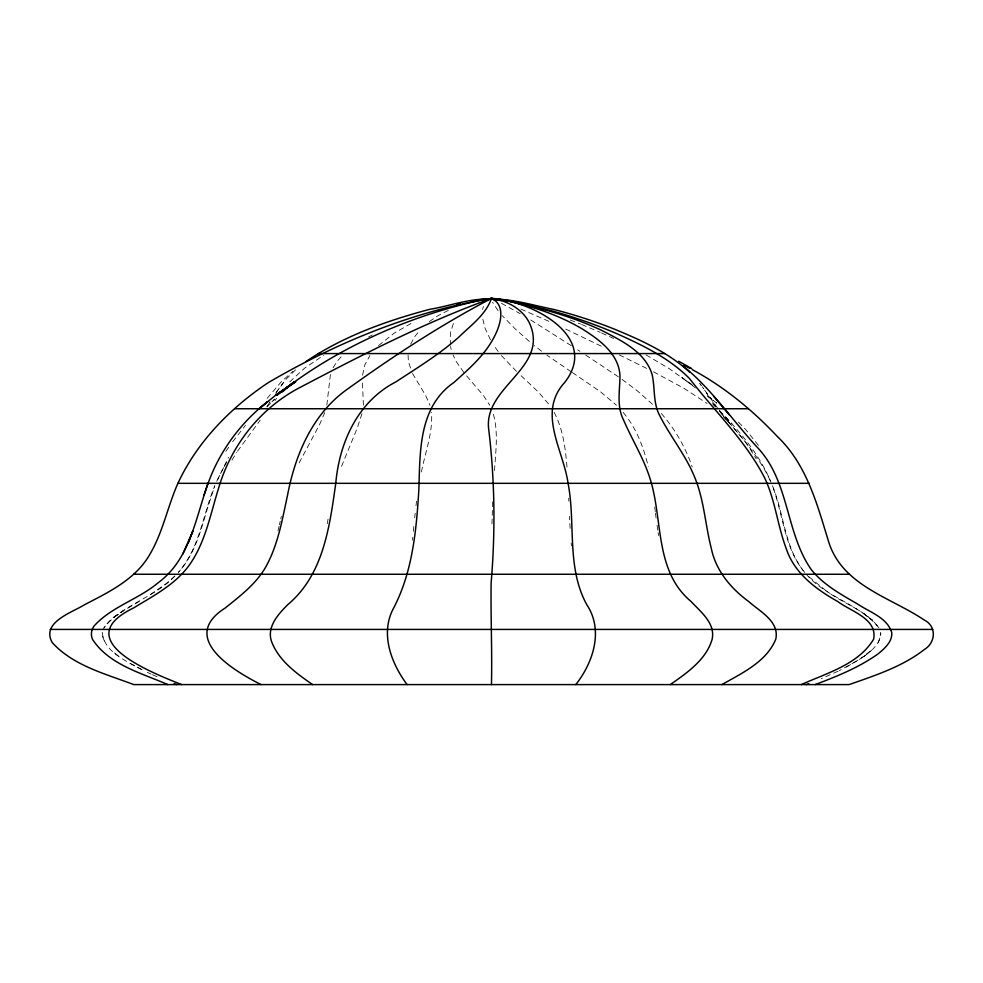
<?xml version="1.0" encoding="UTF-8"?>
<svg xmlns="http://www.w3.org/2000/svg" width="983" height="983" viewBox="0 0 983 983"><rect width="100%" height="100%" fill="white"/><g stroke="black" fill="none" stroke-linecap="round" stroke-linejoin="round"><path stroke-width="0.74" stroke-dasharray="4.92 3.69" d="M491.967 523.951L492.692 501.219M408.068 354.912L408.363 361.425L411.926 372.299M363.415 405.193L362.42 381.871M494.535 470.538C495.641 451.222 498.7 431.181 492.839 412.307M413.376 531.361L413.954 525.389M414.703 517.857L415.17 513.31M412.467 540.134L412.774 537.246M416.006 505.717L416.546 501.183M362.543 375.223L364.853 364.804L369.891 355.502M326.823 405.057L330.423 374.437M327.253 523.681L328.076 519.171M421.437 471.963C425.197 452.217 433.036 432.717 431.488 412.332M280.782 518.84L281.335 516.431M279.418 524.848L280.241 521.248M277.992 530.82L279.061 526.347M361.99 413.671L357.161 428.305L340.29 469.37M482.567 309.399L483.403 306.426M324.783 412.541L319.573 424.582L297.652 465.647M453.372 323.591L450.619 332.045L450.312 345.119M410.661 344.161L414.715 336.641L419.852 330.239M878.126 642.599L880.67 635.903L880.694 632.634C881.247 639.282 876.959 645.045 872.462 649.468M223.645 467.576L216.321 482.186L228.597 457.23M333.077 367.703L337.55 360.786L342.489 355.404M224.247 466.47L227.405 461.125M231.976 460.069L236.694 452.463M267.769 405.266L270.018 401.887L266.921 406.458M275.707 393.175L286.188 379.094L296.682 368.785M237.493 451.209L260.237 420.11M276.383 392.094L283.423 382.387M225.832 451.357L229.236 446.565M274.933 400.597L276.579 398.336M232.639 441.785L245.504 425.32M267.216 398.299L281.335 381.736L292.983 371.255M267.007 407.011L274.368 399.405M289.739 381.871L304.386 368.355L323.812 355.121M271.898 401.887L274.761 399.073M174.876 576.038C154.589 597.996 121.671 604.496 103.62 628.383C111.57 615.284 126.918 609.423 139.267 601.35M174.851 576.038L167.073 582.931L150.546 594.445M378.529 345.561L394.158 333.188L413.818 321.871M846.412 667.064L863.971 656.46L872.499 649.468L858.761 659.986L839.384 670.59M429.313 321.613L437.042 316.231L450.14 309.399M863.971 656.46L868.567 652.945M114.016 617.091L123.035 610.959M114.077 617.091L123.145 610.959M368.588 336.96L372.164 335.019M838.13 671.18L821.321 678.639M570.263 320.016L580.437 323.997M520.818 309.08L548.723 321.232M581.69 324.513L600.244 332.352M152.463 674.707L159.185 677.643M601.596 332.967L613.65 338.484M147.352 672.36L151.124 674.129M565.753 329.108L603.648 347.294M619.179 354.863L646.617 368.355M653.498 371.82L684.156 388.42L707.084 403.46M501.428 303.28L520.204 313.688M130.125 663.525L143.579 670.59C128.109 661.534 104.345 653.13 102.281 632.634L102.379 635.903L104.96 642.599M646.028 354.912L669.484 368.785L692.745 385.643M530.771 319.991L571.799 346.016M806.232 574.256C826.359 597.713 860.358 604.152 879.293 628.383C866.834 610.566 844.09 604.201 827.182 591.508M577.66 349.837L579.97 351.336M585.659 355.035L619.794 377.755M572.29 372.496L600.416 391.701L616.452 405.193M571.258 371.82L546.855 355.121M692.007 384.599L681.76 377.435L695.46 387.941M826.052 590.783L807.989 576.038M622.116 379.413L637.598 391.074L653.351 405.057M707.821 396.088L713.535 400.302M864.18 614.043L872.413 620.138L864.278 614.043M541.584 351.201L534.334 345.561M114.495 652.945L119.066 656.46M708.165 396.591L713.007 400.364L704.713 393.851M529.321 341.445L515.399 329.108L502.35 315.715M521.101 375.739L538.451 392.094L549.73 405.266M723.66 417.173L726.756 420.11M516.505 371.427L501.379 355.576M712.405 403.583L715.833 407.011M713.633 404.824L715.599 406.79M728.747 422.125L745.372 441.625L756.197 458.791M719.323 410.538C740.002 431.562 759.675 454.613 770.967 482.186M738.417 422.088L745.593 429.411L758.876 445.901M719.593 410.833L731.979 423.882M661.313 413.511C675.051 429.043 685.495 447.363 692.229 466.95M466.655 375.911L483.366 395.436L489.817 405.303M727.543 420.896C743.848 439.88 760.633 459.11 770.93 482.186M720.392 412.332L730.099 423.882M723.439 416.055L726.683 419.901M722.603 415.01L704.492 389.944L708.129 395.326M623.173 412.418C636.21 427.863 643.705 447.142 648.215 466.655M463.829 372.471L456.21 361.523L453.028 354.924M701.432 385.643L699.773 383.481L703.754 388.875L702.206 386.724M498.16 351.521L493.712 345.23M498.062 310.616L492.594 302.285M712.577 401.887L714.96 405.266M490.492 339.872L485.024 328.125L482.444 317.497M412.516 373.454L425.541 395.326L429.952 405.266M554.142 412.332C563.406 429.78 565.594 449.833 567.179 469.21M772.405 485.676C784.422 514.379 784.336 548.489 805.249 573.077C784.09 548.661 783.439 514.687 772.331 485.676M450.595 346.544L451.16 349.395M658.155 532.639L658.647 535.575M657.037 525.192L657.91 531.164M655.452 513.126L656.226 519.171M654.715 507.068L655.268 511.615M571.148 543.021L571.406 545.848M570.115 528.375L569.501 516.345M568.739 498.172L568.862 501.183M207.806 507.24C200.987 530.034 194.794 554.314 178.365 572.376C199.782 548.133 202.768 514.539 214.835 485.676L207.806 507.24M716.73 403.091L713.142 400.265L716.705 403.091"/><path stroke-width="1.47" d="M491.463 684.598C492.225 650.697 490.64 616.808 491.131 582.919C495.493 531.201 494.842 479.385 488.539 427.9C484.693 386.184 549.067 367.593 529.714 323.591C524.639 312.766 514.453 305.185 503.357 301.339C479.04 294.359 453.544 305.467 429.411 309.399C386.282 320.9 343.337 336.272 306.143 361.425M294.495 381.896L276.076 395.019L295.748 381.736L276.026 394.908L259.094 408.744L267.609 401.654C243.809 420.159 224.726 444.562 212.537 472.135C196.133 509.735 193.553 556.931 157.858 582.993C138.062 599.569 111.079 606.843 93.827 626.294C91.222 630.054 90.669 634.957 92.414 639.196C108.916 664.741 141.441 673.072 167.872 684.598M204.034 495.014L207.991 483.329M188.331 542.8L192.84 531.103L182.875 553.982M575.805 684.598C593.314 662.321 603.82 630.238 586.753 604.631C566.331 567.363 575.792 523.509 568.076 483.329C563.456 450.005 536.841 412.639 564.758 382.387C600.846 335.756 529.96 300.343 491.463 298.402C412.663 311.255 337.108 342.453 268.347 382.571C230.538 407.798 197.19 441.772 177.911 483.329C167.602 506.577 162.945 532.159 149.932 554.203C135.851 579.098 109.138 591.987 84.759 604.606C71.857 612.642 40.807 622.374 52.246 642.599C73.27 665.749 105.5 673.834 133.774 684.598L849.152 684.598C875.202 675.419 902.369 666.695 924.413 649.468C935.681 642.722 936.848 626.38 924.438 620.126C890.782 597.443 843.279 585.893 829.05 543.071C817.352 505.237 807.203 464.984 777.418 436.587C752.597 410.23 724.287 386.81 692.29 369.645M282.072 392.094L293.671 382.387M293.794 382.117L276.948 395.154C336.542 347.785 408.424 316.047 482.542 299.778C506.392 296.768 530.304 304.791 553.589 309.399C573.396 314.449 592.896 320.691 611.93 328.125C639.503 339.454 667.654 351.803 689.783 372.299M670.308 684.598C686.982 672.827 706.163 659.839 712.159 639.208C715.526 623.124 700.621 611.844 691 601.424C654.1 570.619 663.255 518.864 649.738 477.64C643.251 457.5 631.946 439.45 623.603 420.11C616.353 406.016 620.015 390.226 619.941 375.223C618.626 353.708 599.2 339.59 582.514 329.108C566.97 319.819 550.148 312.864 532.872 307.544C513.089 302.186 492.446 295.232 472.037 301.486M721.891 684.598C741.993 673.122 766.47 661.903 775.771 639.171C779.654 621.367 759.798 611.524 748.739 601.559C730.848 588.461 715.747 570.496 711.274 548.268C705.278 524.885 704.111 500.261 694.883 477.738C686.109 455.793 670.898 437.349 660.146 416.448C652.786 403.546 655.292 388.346 652.085 374.437C645.143 351.742 621.354 340.646 601.915 330.497C582.784 321.49 562.706 314.646 542.321 309.117C521.678 305.308 500.556 295.65 479.458 300.38M801.231 684.598C826.703 673.097 858.368 664.545 873.617 639.208C877.696 618.639 850.528 611.266 837.602 601.424C815.939 589.222 794.227 573.187 786.203 548.514C777.504 525.34 775.243 500.114 764.528 477.64C745.409 440.593 714.764 411.324 689.525 378.566C668.932 357.824 642.083 344.91 615.69 333.188C594.678 324.218 573.052 316.71 551.033 310.616C527.982 305.873 504.328 296.215 480.662 300.159M806.232 684.598L808.8 683.603M815.067 684.598C837.049 676.39 859.068 667.432 878.286 653.732C884.589 648.436 892.318 641.85 891.802 632.782C887.231 617.361 869.205 612.053 857.139 603.746C840.772 594.334 823.668 584.836 811.54 569.98C785.343 532.835 789.754 481.473 757.291 447.339C732.446 420.392 711.803 389.121 683.099 366.02M457.083 304.447L460.069 303.833M486.548 299.397L491.463 298.402L510.472 301.339M480.982 300.196L491.463 298.402L497.423 299.323M317.988 353.573L664.938 353.573M234.605 408.744L748.333 408.744M177.972 483.329L809.279 483.329M133.848 574.256L849.079 574.256M50.207 629.427L932.732 629.427M500.396 299.778L503.05 300.294M494.302 299.287L491.463 298.402C424.582 322.498 361.031 355.391 298.181 388.42C259.094 409.358 230.452 446.712 218.312 489.153C210.288 514.748 205.373 542.186 189.682 564.574C175.76 584.283 153.79 595.6 133.7 607.899C67.348 639.97 151.947 672.777 181.695 684.598M174.138 683.603L176.707 684.598M493.896 299.557L491.463 298.402C440.224 325.201 391.59 357.222 344.763 391.074C311.783 415.748 295.097 455.522 287.614 494.891C282.453 518.496 278.459 542.862 267.106 564.475C257.657 582.772 240.884 595.379 225.193 608.01C178.353 637.77 233.278 670.553 261.048 684.598M684.193 365.283L689.882 368.33M678.7 361.252L691.749 368.588M312.619 684.598C296.657 673.539 279.479 661.203 271.947 642.575C265.926 627.719 277.968 614.424 287.712 604.705C323.468 574.785 329.637 526.618 335.768 483.329C339.381 442.362 357.824 401.457 395.916 381.871C417.333 367.777 439.327 354.335 458.606 337.316C470.513 325.594 485.897 314.744 491.463 298.402C506.491 305.258 500.335 325.422 494.338 336.641C485.012 355.084 469.088 368.748 454.035 382.387C418.66 406.753 420.134 451.123 418.869 489.202C416.46 529.616 412.737 571.307 393.741 607.826C379.77 633.224 391.099 663.156 407.122 684.598M729.165 414.728L713.621 396.247"/></g></svg>
